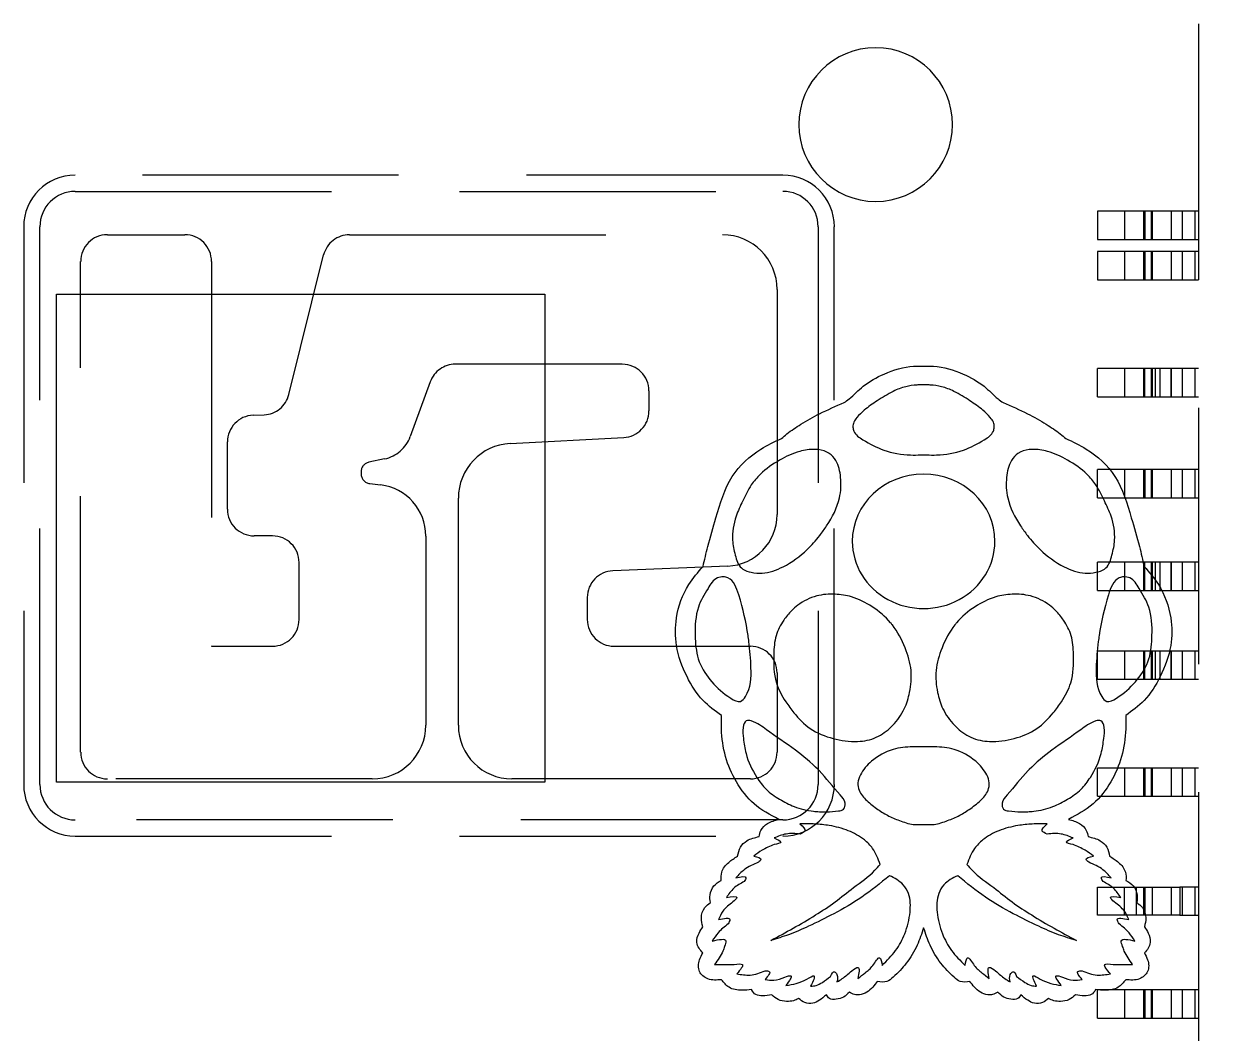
# Model space of a CAD drawing. Header units: millimetres. Extents: x -20.6 to 71.9, y -55 to 9.
# Drawn here: x 24.88 to 54.27, y -32.52 to -7.5 of the extents above; entities that cross this region are included whole.
import ezdxf

# ---------------------------------------------------------------- set-up
doc = ezdxf.new("R2010")
doc.units = ezdxf.units.MM
doc.linetypes.add('HIDDEN', pattern=[9.525, 6.35, -3.175])
doc.layers.get('0').update_dxf_attribs({"color": 253, "lineweight": 70, "true_color": 0x8faf8f})
doc.layers.add('Hidden', color=218, linetype='Continuous', lineweight=70, true_color=0x480548)

msp = doc.modelspace()

# ---------------------------------------------------------------- linework, layer by layer
at = {"color": 218, "lineweight": -3, "true_color": 0x480548}
for p, q in [((25.7, -26.3), (25.7, -14.2)), ((25.7, -14.2), (37.8, -14.2)), ((37.8, -14.2), (37.8, -26.3)), ((47.26, -16.448), (47.115, -16.448)), ((47.115, -18.189), (47.26, -18.189)), ((47.306, -25.424), (47.069, -25.424)), ((37.8, -26.3), (25.7, -26.3)), ((43.566, -27.235), (43.556, -27.235)), ((47.067, -27.351), (47.308, -27.351)), ((52.405, -28.9), (52.406, -28.9)), ((52.668, -29.515), (52.668, -29.517)), ((42.008, -30.819), (42.492, -30.819)), ((51.883, -30.819), (52.367, -30.819))]:
    msp.add_line(p, q, dxfattribs=at)
for start, end in [(0, 180), (180, 0)]:
    msp.add_arc((46, -10), 1.905, start, end, dxfattribs=at)
for start_param, end_param in [(3.141593, 6.283185), (0, 3.141593)]:
    msp.add_ellipse((47.188, -20.331), major_axis=(-1.768, 0), ratio=0.942215, start_param=start_param, end_param=end_param, dxfattribs=at)
for points, knots in [([(45.218, -16.893), (45.26, -16.862), (45.427, -16.739), (45.706, -16.436), (46.248, -16.144), (46.77, -15.976), (47.105, -15.986), (47.188, -15.988)], [-1, -1, -1, -1, -0.930459, -0.721053, -0.450198, -0.110481, 0, 0, 0, 0]), ([(47.188, -15.988), (47.27, -15.986), (47.605, -15.976), (48.127, -16.144), (48.669, -16.436), (48.948, -16.739), (49.115, -16.862), (49.157, -16.893)], [0, 0, 0, 0, 0.110481, 0.450198, 0.721053, 0.930459, 1, 1, 1, 1]), ([(47.115, -16.448), (47.085, -16.451), (46.96, -16.461), (46.725, -16.488), (46.389, -16.622), (46.056, -16.835), (45.745, -17.043), (45.559, -17.23), (45.447, -17.368), (45.43, -17.493), (45.466, -17.673), (45.768, -17.87), (46.215, -18.107), (46.724, -18.196), (47.032, -18.191), (47.115, -18.189)], [-1, -1, -1, -1, -0.977104, -0.906315, -0.823546, -0.708338, -0.609284, -0.544546, -0.509575, -0.479357, -0.452663, -0.37617, -0.231463, -0.062544, 0, 0, 0, 0]), ([(47.26, -18.189), (47.343, -18.191), (47.651, -18.196), (48.16, -18.107), (48.607, -17.87), (48.909, -17.673), (48.945, -17.493), (48.928, -17.368), (48.816, -17.23), (48.631, -17.043), (48.319, -16.835), (47.986, -16.622), (47.65, -16.488), (47.415, -16.461), (47.29, -16.451), (47.26, -16.448)], [0, 0, 0, 0, 0.062544, 0.231463, 0.37617, 0.452663, 0.479357, 0.509575, 0.544546, 0.609284, 0.708338, 0.823546, 0.906315, 0.977104, 1, 1, 1, 1]), ([(43.662, -17.783), (43.707, -17.744), (43.859, -17.613), (44.176, -17.405), (44.646, -17.137), (45.014, -16.98), (45.218, -16.893)], [-1, -1, -1, -1, -0.900129, -0.665927, -0.370688, 0, 0, 0, 0]), ([(49.157, -16.893), (49.361, -16.98), (49.729, -17.137), (50.199, -17.405), (50.516, -17.613), (50.668, -17.744), (50.713, -17.783)], [0, 0, 0, 0, 0.370688, 0.665927, 0.900129, 1, 1, 1, 1]), ([(41.722, -20.954), (41.759, -20.789), (41.851, -20.382), (42.074, -19.636), (42.341, -18.709), (43.021, -18.082), (43.49, -17.863), (43.662, -17.783)], [-1, -1, -1, -1, -0.870386, -0.679495, -0.398003, -0.146048, 0, 0, 0, 0]), ([(50.713, -17.783), (50.885, -17.863), (51.354, -18.082), (52.034, -18.709), (52.301, -19.636), (52.524, -20.382), (52.616, -20.789), (52.653, -20.954)], [0, 0, 0, 0, 0.146048, 0.398003, 0.679495, 0.870386, 1, 1, 1, 1]), ([(44.849, -18.152), (44.831, -18.139), (44.725, -18.073), (44.467, -18.033), (44.059, -18.096), (43.597, -18.313), (43.186, -18.596), (42.981, -18.837), (42.916, -18.934)], [-0.25, -0.25, -0.25, -0.25, -0.2424361, -0.2084649, -0.1660018, -0.1051106, -0.0390648, 0, 0, 0, 0]), ([(44.613, -20.187), (44.673, -20.11), (44.879, -19.821), (45.127, -19.346), (45.155, -18.769), (45.069, -18.373), (44.913, -18.198), (44.849, -18.152)], [-0.5, -0.5, -0.5, -0.5, -0.4673256, -0.3818614, -0.3251182, -0.2762042, -0.25, -0.25, -0.25, -0.25]), ([(49.526, -18.152), (49.462, -18.198), (49.306, -18.373), (49.22, -18.769), (49.248, -19.346), (49.496, -19.821), (49.702, -20.11), (49.762, -20.187)], [0.25, 0.25, 0.25, 0.25, 0.2762042, 0.3251182, 0.3818614, 0.4673256, 0.5, 0.5, 0.5, 0.5]), ([(51.459, -18.934), (51.394, -18.837), (51.189, -18.596), (50.778, -18.313), (50.316, -18.096), (49.908, -18.033), (49.65, -18.073), (49.544, -18.139), (49.526, -18.152)], [0, 0, 0, 0, 0.0390648, 0.1051106, 0.1660018, 0.2084649, 0.2424361, 0.25, 0.25, 0.25, 0.25]), ([(42.916, -18.934), (42.834, -19.057), (42.71, -19.318), (42.498, -19.756), (42.42, -20.234), (42.509, -20.659), (42.591, -20.93), (42.693, -21.009), (42.706, -21.018)], [-1, -1, -1, -1, -0.9503946, -0.9036372, -0.836568, -0.7946561, -0.7551992, -0.75, -0.75, -0.75, -0.75]), ([(51.669, -21.018), (51.682, -21.009), (51.784, -20.93), (51.866, -20.659), (51.955, -20.234), (51.877, -19.756), (51.665, -19.318), (51.541, -19.057), (51.459, -18.934)], [0.75, 0.75, 0.75, 0.75, 0.7551992, 0.7946561, 0.836568, 0.9036372, 0.9503946, 1, 1, 1, 1]), ([(42.706, -21.018), (42.766, -21.059), (42.933, -21.112), (43.276, -21.141), (43.779, -20.958), (44.249, -20.608), (44.516, -20.31), (44.613, -20.187)], [-0.75, -0.75, -0.75, -0.75, -0.7251242, -0.695082, -0.6341531, -0.5523981, -0.5, -0.5, -0.5, -0.5]), ([(49.762, -20.187), (49.859, -20.31), (50.126, -20.608), (50.596, -20.958), (51.099, -21.141), (51.442, -21.112), (51.609, -21.059), (51.669, -21.018)], [0.5, 0.5, 0.5, 0.5, 0.5523981, 0.6341531, 0.695082, 0.7251242, 0.75, 0.75, 0.75, 0.75]), ([(42.178, -24.646), (42.018, -24.531), (41.661, -24.277), (41.287, -23.664), (41.025, -22.964), (41.029, -22.159), (41.276, -21.464), (41.596, -21.098), (41.722, -20.954)], [-1, -1, -1, -1, -0.861976, -0.693842, -0.503216, -0.341446, -0.134567, 0, 0, 0, 0]), ([(52.653, -20.954), (52.779, -21.098), (53.099, -21.464), (53.346, -22.159), (53.35, -22.964), (53.088, -23.664), (52.714, -24.277), (52.357, -24.531), (52.197, -24.646)], [0, 0, 0, 0, 0.134567, 0.341446, 0.503216, 0.693842, 0.861976, 1, 1, 1, 1]), ([(42.228, -21.211), (42.176, -21.208), (41.998, -21.235), (41.812, -21.556), (41.539, -21.998), (41.52, -22.446), (41.528, -22.711), (41.529, -22.735)], [-0.5, -0.5, -0.5, -0.5, -0.4790852, -0.4306041, -0.3581267, -0.2598673, -0.25, -0.25, -0.25, -0.25]), ([(42.858, -22.816), (42.851, -22.764), (42.798, -22.377), (42.683, -21.863), (42.474, -21.26), (42.266, -21.214), (42.228, -21.211)], [-0.75, -0.75, -0.75, -0.75, -0.7281343, -0.5845666, -0.5153204, -0.5, -0.5, -0.5, -0.5]), ([(52.147, -21.211), (52.109, -21.214), (51.901, -21.26), (51.692, -21.863), (51.577, -22.377), (51.524, -22.764), (51.517, -22.816)], [0.5, 0.5, 0.5, 0.5, 0.5153204, 0.5845666, 0.7281343, 0.75, 0.75, 0.75, 0.75]), ([(52.846, -22.735), (52.847, -22.711), (52.855, -22.446), (52.836, -21.998), (52.563, -21.556), (52.377, -21.235), (52.199, -21.208), (52.147, -21.211)], [0.25, 0.25, 0.25, 0.25, 0.2598673, 0.3581267, 0.4306041, 0.4790852, 0.5, 0.5, 0.5, 0.5]), ([(46.37, -22.35), (46.24, -22.197), (45.935, -21.94), (45.458, -21.697), (44.979, -21.625), (44.509, -21.659), (44.145, -21.842), (43.962, -22.002), (43.915, -22.05)], [0.5, 0.5, 0.5, 0.5, 0.554537, 0.6059696, 0.6430269, 0.6843744, 0.7317098, 0.75, 0.75, 0.75, 0.75]), ([(50.461, -22.05), (50.413, -22.002), (50.23, -21.842), (49.866, -21.659), (49.396, -21.625), (48.917, -21.697), (48.44, -21.94), (48.135, -22.197), (48.005, -22.35)], [-0.75, -0.75, -0.75, -0.75, -0.7317098, -0.6843744, -0.6430269, -0.6059696, -0.554537, -0.5, -0.5, -0.5, -0.5]), ([(43.915, -22.05), (43.843, -22.122), (43.687, -22.313), (43.498, -22.675), (43.464, -23.212), (43.475, -23.79), (43.73, -24.262), (43.901, -24.492), (43.973, -24.581)], [0.75, 0.75, 0.75, 0.75, 0.7774678, 0.8160378, 0.8581778, 0.9218252, 0.9691606, 1, 1, 1, 1]), ([(50.402, -24.581), (50.474, -24.492), (50.645, -24.262), (50.9, -23.79), (50.911, -23.212), (50.877, -22.675), (50.688, -22.313), (50.532, -22.122), (50.461, -22.05)], [-1, -1, -1, -1, -0.9691606, -0.9218252, -0.8581778, -0.8160378, -0.7774678, -0.75, -0.75, -0.75, -0.75]), ([(46.421, -24.891), (46.539, -24.769), (46.722, -24.513), (46.864, -24.039), (46.911, -23.517), (46.74, -22.942), (46.537, -22.553), (46.385, -22.367), (46.37, -22.35)], [0.25, 0.25, 0.25, 0.25, 0.2953302, 0.3337616, 0.3828718, 0.4348493, 0.4939299, 0.5, 0.5, 0.5, 0.5]), ([(48.005, -22.35), (47.99, -22.367), (47.838, -22.553), (47.635, -22.942), (47.464, -23.517), (47.511, -24.039), (47.653, -24.513), (47.836, -24.769), (47.954, -24.891)], [-0.5, -0.5, -0.5, -0.5, -0.4939299, -0.4348493, -0.3828718, -0.3337616, -0.2953302, -0.25, -0.25, -0.25, -0.25]), ([(41.529, -22.735), (41.536, -22.934), (41.581, -23.327), (41.937, -23.848), (42.214, -24.092), (42.41, -24.219)], [-0.25, -0.25, -0.25, -0.25, -0.1681898, -0.0863568, 0, 0, 0, 0]), ([(42.41, -24.219), (42.489, -24.27), (42.639, -24.358), (42.908, -24.01), (42.923, -23.491), (42.885, -23.029), (42.858, -22.816)], [-1, -1, -1, -1, -0.9649877, -0.940789, -0.840312, -0.75, -0.75, -0.75, -0.75]), ([(51.517, -22.816), (51.49, -23.029), (51.452, -23.491), (51.467, -24.01), (51.736, -24.358), (51.886, -24.27), (51.965, -24.219)], [0.75, 0.75, 0.75, 0.75, 0.840312, 0.940789, 0.9649877, 1, 1, 1, 1]), ([(51.965, -24.219), (52.161, -24.092), (52.438, -23.848), (52.794, -23.327), (52.839, -22.934), (52.846, -22.735)], [0, 0, 0, 0, 0.0863568, 0.1681898, 0.25, 0.25, 0.25, 0.25]), ([(43.597, -27.223), (43.383, -27.109), (42.959, -26.883), (42.528, -26.309), (42.247, -25.67), (42.171, -25.099), (42.176, -24.757), (42.178, -24.646)], [-1, -1, -1, -1, -0.770311, -0.544947, -0.328442, -0.106377, 0, 0, 0, 0]), ([(43.973, -24.581), (44.092, -24.727), (44.369, -25.017), (44.938, -25.241), (45.504, -25.322), (46.027, -25.224), (46.292, -25.022), (46.411, -24.901), (46.421, -24.891)], [0, 0, 0, 0, 0.0508273, 0.10642, 0.1616891, 0.2044925, 0.2461895, 0.25, 0.25, 0.25, 0.25]), ([(47.954, -24.891), (47.964, -24.901), (48.083, -25.022), (48.348, -25.224), (48.871, -25.322), (49.437, -25.241), (50.006, -25.017), (50.283, -24.727), (50.402, -24.581)], [-0.25, -0.25, -0.25, -0.25, -0.2461895, -0.2044925, -0.1616891, -0.10642, -0.0508273, 0, 0, 0, 0]), ([(52.197, -24.646), (52.199, -24.757), (52.204, -25.099), (52.128, -25.67), (51.847, -26.309), (51.416, -26.883), (50.992, -27.109), (50.778, -27.223)], [0, 0, 0, 0, 0.106377, 0.328442, 0.544947, 0.770311, 1, 1, 1, 1]), ([(43.123, -24.88), (43.061, -24.841), (42.957, -24.787), (42.757, -24.748), (42.693, -24.988), (42.723, -25.245), (42.786, -25.685), (42.937, -25.996), (43.054, -26.181)], [0.75, 0.75, 0.75, 0.75, 0.7803598, 0.7971864, 0.8223779, 0.8599385, 0.91111, 1, 1, 1, 1]), ([(44.573, -25.99), (44.401, -25.815), (43.983, -25.467), (43.464, -25.133), (43.182, -24.917), (43.123, -24.88)], [0.5, 0.5, 0.5, 0.5, 0.6012371, 0.7210412, 0.75, 0.75, 0.75, 0.75]), ([(51.252, -24.88), (51.193, -24.917), (50.911, -25.133), (50.392, -25.467), (49.974, -25.815), (49.802, -25.99)], [-0.75, -0.75, -0.75, -0.75, -0.7210412, -0.6012371, -0.5, -0.5, -0.5, -0.5]), ([(51.321, -26.181), (51.438, -25.996), (51.589, -25.685), (51.652, -25.245), (51.682, -24.988), (51.618, -24.748), (51.418, -24.787), (51.314, -24.841), (51.252, -24.88)], [-1, -1, -1, -1, -0.91111, -0.8599385, -0.8223779, -0.7971864, -0.7803598, -0.75, -0.75, -0.75, -0.75]), ([(47.069, -25.424), (47.019, -25.424), (46.805, -25.422), (46.383, -25.461), (45.922, -25.724), (45.64, -26.043), (45.544, -26.31), (45.588, -26.552), (45.782, -26.774), (46.043, -26.973), (46.327, -27.15), (46.636, -27.271), (46.886, -27.355), (47.035, -27.352), (47.067, -27.351)], [0, 0, 0, 0, 0.03885, 0.167173, 0.325951, 0.43992, 0.493671, 0.540863, 0.624039, 0.715804, 0.798468, 0.883693, 0.975718, 1, 1, 1, 1]), ([(47.308, -27.351), (47.34, -27.352), (47.489, -27.355), (47.739, -27.271), (48.048, -27.15), (48.332, -26.973), (48.593, -26.774), (48.787, -26.552), (48.831, -26.31), (48.735, -26.043), (48.453, -25.724), (47.992, -25.461), (47.57, -25.422), (47.356, -25.424), (47.306, -25.424)], [-1, -1, -1, -1, -0.975718, -0.883693, -0.798468, -0.715804, -0.624039, -0.540863, -0.493671, -0.43992, -0.325951, -0.167173, -0.03885, 0, 0, 0, 0]), ([(44.604, -27.032), (44.662, -27.035), (44.821, -27.037), (45.015, -27.026), (45.231, -26.988), (45.264, -26.775), (44.984, -26.474), (44.771, -26.195), (44.581, -25.998), (44.573, -25.99)], [0.25, 0.25, 0.25, 0.25, 0.2737711, 0.3153768, 0.3331899, 0.3545199, 0.3868866, 0.4954556, 0.5, 0.5, 0.5, 0.5]), ([(49.802, -25.99), (49.794, -25.998), (49.604, -26.195), (49.391, -26.474), (49.111, -26.775), (49.144, -26.988), (49.36, -27.026), (49.554, -27.037), (49.713, -27.035), (49.771, -27.032)], [-0.5, -0.5, -0.5, -0.5, -0.4954556, -0.3868866, -0.3545199, -0.3331899, -0.3153768, -0.2737711, -0.25, -0.25, -0.25, -0.25]), ([(43.054, -26.181), (43.122, -26.287), (43.279, -26.502), (43.612, -26.729), (44.001, -26.932), (44.342, -27.013), (44.555, -27.029), (44.604, -27.032)], [0, 0, 0, 0, 0.0513904, 0.1079108, 0.1631469, 0.2302501, 0.25, 0.25, 0.25, 0.25]), ([(49.771, -27.032), (49.82, -27.029), (50.033, -27.013), (50.374, -26.932), (50.763, -26.729), (51.096, -26.502), (51.253, -26.287), (51.321, -26.181)], [-0.25, -0.25, -0.25, -0.25, -0.2302501, -0.1631469, -0.1079108, -0.0513904, 0, 0, 0, 0]), ([(43.112, -27.65), (43.122, -27.598), (43.149, -27.466), (43.328, -27.294), (43.502, -27.248), (43.597, -27.223)], [-1, -1, -1, -1, -0.771494, -0.423702, 0, 0, 0, 0]), ([(50.778, -27.223), (50.873, -27.248), (51.047, -27.294), (51.226, -27.466), (51.253, -27.598), (51.263, -27.65)], [0, 0, 0, 0, 0.423702, 0.771494, 1, 1, 1, 1]), ([(44.125, -27.586), (44.008, -27.576), (43.787, -27.558), (43.581, -27.643), (43.484, -27.683)], [0, 0, 0, 0, 0.526007, 1, 1, 1, 1]), ([(46.113, -28.341), (46.061, -28.201), (45.973, -27.969), (45.684, -27.686), (45.32, -27.48), (44.894, -27.373), (44.49, -27.332), (44.247, -27.333), (44.124, -27.334)], [0, 0, 0, 0, 0.182989, 0.304218, 0.494843, 0.698129, 0.846107, 1, 1, 1, 1]), ([(44.124, -27.334), (44.196, -27.399), (44.315, -27.508), (44.179, -27.564), (44.125, -27.586)], [0, 0, 0, 0, 0.600432, 1, 1, 1, 1]), ([(50.251, -27.334), (50.128, -27.333), (49.885, -27.332), (49.481, -27.373), (49.055, -27.48), (48.691, -27.686), (48.402, -27.969), (48.314, -28.201), (48.262, -28.341)], [-1, -1, -1, -1, -0.846107, -0.698129, -0.494843, -0.304218, -0.182989, 0, 0, 0, 0]), ([(50.25, -27.586), (50.196, -27.564), (50.06, -27.508), (50.179, -27.399), (50.251, -27.334)], [-1, -1, -1, -1, -0.600432, 0, 0, 0, 0]), ([(50.891, -27.683), (50.794, -27.643), (50.588, -27.558), (50.367, -27.576), (50.25, -27.586)], [-1, -1, -1, -1, -0.526007, 0, 0, 0, 0]), ([(42.576, -28.135), (42.593, -28.057), (42.626, -27.904), (42.825, -27.712), (43.006, -27.673), (43.112, -27.65)], [-1, -1, -1, -1, -0.69828, -0.410086, 0, 0, 0, 0]), ([(43.484, -27.849), (43.381, -27.891), (43.2, -27.964), (43.045, -28.083), (42.978, -28.135)], [0, 0, 0, 0, 0.57009, 1, 1, 1, 1]), ([(43.484, -27.683), (43.567, -27.719), (43.727, -27.787), (43.563, -27.829), (43.484, -27.849)], [0, 0, 0, 0, 0.520435, 1, 1, 1, 1]), ([(50.891, -27.849), (50.812, -27.829), (50.648, -27.787), (50.808, -27.719), (50.891, -27.683)], [-1, -1, -1, -1, -0.520435, 0, 0, 0, 0]), ([(51.397, -28.135), (51.33, -28.083), (51.175, -27.964), (50.994, -27.891), (50.891, -27.849)], [-1, -1, -1, -1, -0.57009, 0, 0, 0, 0]), ([(51.263, -27.65), (51.369, -27.673), (51.55, -27.712), (51.749, -27.904), (51.782, -28.057), (51.799, -28.135)], [0, 0, 0, 0, 0.410086, 0.69828, 1, 1, 1, 1]), ([(42.171, -28.736), (42.169, -28.667), (42.165, -28.495), (42.343, -28.281), (42.502, -28.182), (42.576, -28.135)], [-1, -1, -1, -1, -0.735944, -0.344467, 0, 0, 0, 0]), ([(42.978, -28.135), (43.073, -28.157), (43.211, -28.189), (43.122, -28.262), (43.094, -28.285)], [0, 0, 0, 0, 0.688212, 1, 1, 1, 1]), ([(51.281, -28.285), (51.253, -28.262), (51.164, -28.189), (51.302, -28.157), (51.397, -28.135)], [-1, -1, -1, -1, -0.688212, 0, 0, 0, 0]), ([(51.799, -28.135), (51.873, -28.182), (52.032, -28.281), (52.21, -28.495), (52.206, -28.667), (52.204, -28.736)], [0, 0, 0, 0, 0.344467, 0.735944, 1, 1, 1, 1]), ([(43.094, -28.285), (42.97, -28.339), (42.758, -28.431), (42.602, -28.601), (42.537, -28.672)], [0, 0, 0, 0, 0.583565, 1, 1, 1, 1]), ([(43.4, -30.222), (43.586, -30.123), (43.96, -29.923), (44.492, -29.607), (44.998, -29.28), (45.47, -28.886), (45.876, -28.611), (46.07, -28.39), (46.113, -28.341)], [0, 0, 0, 0, 0.190215, 0.384438, 0.559936, 0.734538, 0.941048, 1, 1, 1, 1]), ([(48.262, -28.341), (48.305, -28.39), (48.499, -28.611), (48.905, -28.886), (49.377, -29.28), (49.883, -29.607), (50.415, -29.923), (50.789, -30.123), (50.975, -30.222)], [-1, -1, -1, -1, -0.941048, -0.734538, -0.559936, -0.384438, -0.190215, 0, 0, 0, 0]), ([(51.838, -28.672), (51.773, -28.601), (51.617, -28.431), (51.405, -28.339), (51.281, -28.285)], [-1, -1, -1, -1, -0.583565, 0, 0, 0, 0]), ([(41.903, -29.286), (41.895, -29.221), (41.878, -29.077), (41.97, -28.858), (42.105, -28.776), (42.171, -28.736)], [-1, -1, -1, -1, -0.703467, -0.344628, 0, 0, 0, 0]), ([(42.741, -28.763), (42.65, -28.812), (42.47, -28.909), (42.356, -29.078), (42.3, -29.161)], [0, 0, 0, 0, 0.510433, 1, 1, 1, 1]), ([(42.537, -28.672), (42.661, -28.646), (42.836, -28.608), (42.763, -28.728), (42.741, -28.763)], [0, 0, 0, 0, 0.710533, 1, 1, 1, 1]), ([(46.341, -28.619), (46.117, -28.803), (45.685, -29.157), (44.997, -29.552), (44.387, -29.852), (43.868, -30.084), (43.548, -30.178), (43.4, -30.222)], [-1, -1, -1, -1, -0.741995, -0.504645, -0.296441, -0.137131, 0, 0, 0, 0]), ([(46.161, -30.841), (46.279, -30.723), (46.508, -30.493), (46.752, -30.039), (46.868, -29.557), (46.863, -29.121), (46.671, -28.782), (46.467, -28.681), (46.341, -28.619)], [-1, -1, -1, -1, -0.811491, -0.633323, -0.424554, -0.251554, -0.155245, 0, 0, 0, 0]), ([(48.034, -28.619), (47.908, -28.681), (47.704, -28.782), (47.512, -29.121), (47.507, -29.557), (47.623, -30.039), (47.867, -30.493), (48.096, -30.723), (48.214, -30.841)], [0, 0, 0, 0, 0.155245, 0.251554, 0.424554, 0.633323, 0.811491, 1, 1, 1, 1]), ([(50.975, -30.222), (50.827, -30.178), (50.507, -30.084), (49.988, -29.852), (49.378, -29.552), (48.69, -29.157), (48.258, -28.803), (48.034, -28.619)], [0, 0, 0, 0, 0.137131, 0.296441, 0.504645, 0.741995, 1, 1, 1, 1]), ([(51.634, -28.763), (51.612, -28.728), (51.539, -28.608), (51.714, -28.646), (51.838, -28.672)], [-1, -1, -1, -1, -0.710533, 0, 0, 0, 0]), ([(52.075, -29.161), (52.019, -29.078), (51.905, -28.909), (51.726, -28.812), (51.634, -28.763)], [-1, -1, -1, -1, -0.510433, 0, 0, 0, 0]), ([(52.204, -28.736), (52.27, -28.776), (52.405, -28.858), (52.497, -29.077), (52.48, -29.221), (52.472, -29.286)], [0, 0, 0, 0, 0.344628, 0.703467, 1, 1, 1, 1]), ([(41.715, -29.887), (41.696, -29.813), (41.655, -29.652), (41.731, -29.415), (41.853, -29.324), (41.903, -29.286)], [-1, -1, -1, -1, -0.66558, -0.271526, 0, 0, 0, 0]), ([(42.462, -29.269), (42.368, -29.34), (42.211, -29.458), (42.133, -29.636), (42.101, -29.708)], [0, 0, 0, 0, 0.595781, 1, 1, 1, 1]), ([(42.3, -29.161), (42.432, -29.14), (42.638, -29.108), (42.508, -29.227), (42.462, -29.269)], [0, 0, 0, 0, 0.639751, 1, 1, 1, 1]), ([(51.913, -29.269), (51.867, -29.227), (51.737, -29.108), (51.943, -29.14), (52.075, -29.161)], [-1, -1, -1, -1, -0.639751, 0, 0, 0, 0]), ([(52.274, -29.708), (52.242, -29.636), (52.164, -29.458), (52.007, -29.34), (51.913, -29.269)], [-1, -1, -1, -1, -0.595781, 0, 0, 0, 0]), ([(52.472, -29.286), (52.522, -29.324), (52.644, -29.415), (52.72, -29.652), (52.679, -29.813), (52.66, -29.887)], [0, 0, 0, 0, 0.271526, 0.66558, 1, 1, 1, 1]), ([(42.101, -29.708), (42.243, -29.677), (42.443, -29.634), (42.363, -29.773), (42.34, -29.814)], [0, 0, 0, 0, 0.71271, 1, 1, 1, 1]), ([(52.035, -29.814), (52.012, -29.773), (51.932, -29.634), (52.132, -29.677), (52.274, -29.708)], [-1, -1, -1, -1, -0.71271, 0, 0, 0, 0]), ([(41.715, -30.531), (41.681, -30.495), (41.612, -30.42), (41.547, -30.244), (41.603, -30.05), (41.681, -29.936), (41.715, -29.887)], [-1, -1, -1, -1, -0.792308, -0.578832, -0.248823, 0, 0, 0, 0]), ([(42.34, -29.814), (42.253, -29.883), (42.101, -30.006), (41.995, -30.169), (41.95, -30.24)], [0, 0, 0, 0, 0.568745, 1, 1, 1, 1]), ([(47.188, -29.909), (47.139, -30.055), (47.037, -30.366), (46.78, -30.789), (46.511, -31.067), (46.272, -31.276), (46.124, -31.253), (46.04, -31.24)], [-1, -1, -1, -1, -0.755, -0.478929, -0.224897, -0.127046, 0, 0, 0, 0]), ([(48.335, -31.24), (48.251, -31.253), (48.103, -31.276), (47.864, -31.067), (47.595, -30.789), (47.338, -30.366), (47.236, -30.055), (47.188, -29.909)], [0, 0, 0, 0, 0.127046, 0.224897, 0.478929, 0.755, 1, 1, 1, 1]), ([(52.425, -30.24), (52.38, -30.169), (52.274, -30.006), (52.122, -29.883), (52.035, -29.814)], [-1, -1, -1, -1, -0.568745, 0, 0, 0, 0]), ([(52.66, -29.887), (52.694, -29.936), (52.772, -30.05), (52.828, -30.244), (52.763, -30.42), (52.694, -30.495), (52.66, -30.531)], [0, 0, 0, 0, 0.248823, 0.578832, 0.792308, 1, 1, 1, 1]), ([(41.95, -30.24), (42.113, -30.201), (42.342, -30.146), (42.274, -30.322), (42.254, -30.373)], [0, 0, 0, 0, 0.711423, 1, 1, 1, 1]), ([(52.121, -30.373), (52.101, -30.322), (52.033, -30.146), (52.262, -30.201), (52.425, -30.24)], [-1, -1, -1, -1, -0.711423, 0, 0, 0, 0]), ([(42.178, -31.197), (42.062, -31.207), (41.852, -31.225), (41.587, -31.008), (41.61, -30.728), (41.685, -30.587), (41.715, -30.531)], [-1, -1, -1, -1, -0.688177, -0.439644, -0.174801, 0, 0, 0, 0]), ([(42.254, -30.373), (42.242, -30.412), (42.185, -30.572), (42.085, -30.712), (42.008, -30.819)], [-0.8079639, -0.8079639, -0.8079639, -0.8079639, -0.6163997, 0, 0, 0, 0]), ([(52.367, -30.819), (52.29, -30.712), (52.19, -30.572), (52.133, -30.412), (52.121, -30.373)], [0, 0, 0, 0, 0.6163997, 0.8079639, 0.8079639, 0.8079639, 0.8079639]), ([(52.66, -30.531), (52.69, -30.587), (52.765, -30.728), (52.788, -31.008), (52.523, -31.225), (52.313, -31.207), (52.197, -31.197)], [0, 0, 0, 0, 0.174801, 0.439644, 0.688177, 1, 1, 1, 1]), ([(42.492, -30.819), (42.582, -30.808), (42.791, -30.784), (42.641, -30.954), (42.556, -31.05)], [-1, -1, -1, -1, -0.565216, 0, 0, 0, 0]), ([(45.559, -31.17), (45.622, -31.12), (45.754, -31.014), (45.923, -30.883), (46.108, -30.549), (46.145, -30.752), (46.161, -30.841)], [-1, -1, -1, -1, -0.753125, -0.475478, -0.209882, 0, 0, 0, 0]), ([(48.214, -30.841), (48.23, -30.752), (48.267, -30.549), (48.452, -30.883), (48.621, -31.014), (48.753, -31.12), (48.816, -31.17)], [0, 0, 0, 0, 0.209882, 0.475478, 0.753125, 1, 1, 1, 1]), ([(51.819, -31.05), (51.734, -30.954), (51.584, -30.784), (51.793, -30.808), (51.883, -30.819)], [0, 0, 0, 0, 0.565216, 1, 1, 1, 1]), ([(42.556, -31.05), (42.668, -31.069), (42.908, -31.111), (43.137, -31.025), (43.26, -30.979)], [-1, -1, -1, -1, -0.534645, 0, 0, 0, 0]), ([(43.26, -30.979), (43.301, -30.978), (43.436, -30.976), (43.331, -31.105), (43.26, -31.194)], [-1, -1, -1, -1, -0.689359, 0, 0, 0, 0]), ([(43.26, -31.194), (43.333, -31.205), (43.5, -31.232), (43.657, -31.166), (43.745, -31.13)], [-1, -1, -1, -1, -0.560265, 0, 0, 0, 0]), ([(43.745, -31.13), (43.81, -31.11), (43.987, -31.057), (43.857, -31.229), (43.775, -31.338)], [-1, -1, -1, -1, -0.630645, 0, 0, 0, 0]), ([(44.296, -31.187), (44.37, -31.14), (44.546, -31.026), (44.446, -31.236), (44.388, -31.359)], [-1, -1, -1, -1, -0.584068, 0, 0, 0, 0]), ([(44.388, -31.359), (44.433, -31.354), (44.537, -31.344), (44.703, -31.252), (44.816, -31.167), (44.882, -31.117)], [-1, -1, -1, -1, -0.756954, -0.447696, 0, 0, 0, 0]), ([(44.882, -31.117), (44.912, -31.053), (44.961, -30.95), (45.074, -31.1), (45.054, -31.19), (45.04, -31.249)], [-1, -1, -1, -1, -0.641639, -0.422939, 0, 0, 0, 0]), ([(45.04, -31.249), (45.086, -31.223), (45.221, -31.146), (45.349, -31.017), (45.629, -30.811), (45.586, -31.033), (45.559, -31.17)], [-1, -1, -1, -1, -0.830871, -0.498858, -0.306083, 0, 0, 0, 0]), ([(48.816, -31.17), (48.789, -31.033), (48.746, -30.811), (49.026, -31.017), (49.154, -31.146), (49.289, -31.223), (49.335, -31.249)], [0, 0, 0, 0, 0.306083, 0.498858, 0.830871, 1, 1, 1, 1]), ([(49.335, -31.249), (49.321, -31.19), (49.301, -31.1), (49.414, -30.95), (49.463, -31.053), (49.493, -31.117)], [0, 0, 0, 0, 0.422939, 0.641639, 1, 1, 1, 1]), ([(49.493, -31.117), (49.559, -31.167), (49.672, -31.252), (49.838, -31.344), (49.942, -31.354), (49.987, -31.359)], [0, 0, 0, 0, 0.447696, 0.756954, 1, 1, 1, 1]), ([(49.987, -31.359), (49.929, -31.236), (49.829, -31.026), (50.005, -31.14), (50.079, -31.187)], [0, 0, 0, 0, 0.584068, 1, 1, 1, 1]), ([(50.6, -31.338), (50.518, -31.229), (50.388, -31.057), (50.565, -31.11), (50.63, -31.13)], [0, 0, 0, 0, 0.630645, 1, 1, 1, 1]), ([(50.63, -31.13), (50.718, -31.166), (50.875, -31.232), (51.042, -31.205), (51.116, -31.194)], [0, 0, 0, 0, 0.560265, 1, 1, 1, 1]), ([(51.116, -31.194), (51.044, -31.105), (50.939, -30.976), (51.074, -30.978), (51.116, -30.979)], [0, 0, 0, 0, 0.689359, 1, 1, 1, 1]), ([(51.116, -30.979), (51.238, -31.025), (51.467, -31.111), (51.707, -31.069), (51.819, -31.05)], [0, 0, 0, 0, 0.534645, 1, 1, 1, 1]), ([(42.924, -31.443), (42.845, -31.451), (42.659, -31.469), (42.362, -31.428), (42.235, -31.269), (42.178, -31.197)], [-1, -1, -1, -1, -0.712397, -0.319868, 0, 0, 0, 0]), ([(43.775, -31.338), (43.862, -31.326), (44.043, -31.3), (44.21, -31.226), (44.296, -31.187)], [-1, -1, -1, -1, -0.518405, 0, 0, 0, 0]), ([(46.04, -31.24), (46.004, -31.287), (45.926, -31.385), (45.79, -31.523), (45.621, -31.572), (45.468, -31.572), (45.39, -31.531), (45.348, -31.509)], [-1, -1, -1, -1, -0.783761, -0.546165, -0.312209, -0.170211, 0, 0, 0, 0]), ([(49.027, -31.509), (48.985, -31.531), (48.907, -31.572), (48.754, -31.572), (48.585, -31.523), (48.449, -31.385), (48.371, -31.287), (48.335, -31.24)], [0, 0, 0, 0, 0.170211, 0.312209, 0.546165, 0.783761, 1, 1, 1, 1]), ([(50.079, -31.187), (50.165, -31.226), (50.332, -31.3), (50.513, -31.326), (50.6, -31.338)], [0, 0, 0, 0, 0.518405, 1, 1, 1, 1]), ([(52.197, -31.197), (52.14, -31.269), (52.013, -31.428), (51.716, -31.469), (51.53, -31.451), (51.451, -31.443)], [0, 0, 0, 0, 0.319868, 0.712397, 1, 1, 1, 1]), ([(43.423, -31.574), (43.35, -31.584), (43.222, -31.601), (43.019, -31.59), (42.955, -31.492), (42.924, -31.443)], [-1, -1, -1, -1, -0.596369, -0.293819, 0, 0, 0, 0]), ([(44.089, -31.661), (44.047, -31.683), (43.954, -31.732), (43.777, -31.738), (43.579, -31.71), (43.474, -31.618), (43.423, -31.574)], [-1, -1, -1, -1, -0.802235, -0.570444, -0.273117, 0, 0, 0, 0]), ([(44.777, -31.573), (44.721, -31.62), (44.621, -31.707), (44.44, -31.795), (44.237, -31.787), (44.138, -31.702), (44.089, -31.661)], [-1, -1, -1, -1, -0.720561, -0.491993, -0.239194, 0, 0, 0, 0]), ([(45.348, -31.509), (45.301, -31.553), (45.208, -31.639), (45.034, -31.688), (44.855, -31.692), (44.799, -31.607), (44.777, -31.573)], [-1, -1, -1, -1, -0.715831, -0.437142, -0.177682, 0, 0, 0, 0]), ([(49.598, -31.573), (49.576, -31.607), (49.52, -31.692), (49.341, -31.688), (49.167, -31.639), (49.074, -31.553), (49.027, -31.509)], [0, 0, 0, 0, 0.177682, 0.437142, 0.715831, 1, 1, 1, 1]), ([(50.286, -31.661), (50.237, -31.702), (50.138, -31.787), (49.935, -31.795), (49.754, -31.707), (49.654, -31.62), (49.598, -31.573)], [0, 0, 0, 0, 0.239194, 0.491993, 0.720561, 1, 1, 1, 1]), ([(50.952, -31.574), (50.901, -31.618), (50.796, -31.71), (50.598, -31.738), (50.421, -31.732), (50.328, -31.683), (50.286, -31.661)], [0, 0, 0, 0, 0.273117, 0.570444, 0.802235, 1, 1, 1, 1]), ([(51.451, -31.443), (51.42, -31.492), (51.356, -31.59), (51.153, -31.601), (51.025, -31.584), (50.952, -31.574)], [0, 0, 0, 0, 0.293819, 0.596369, 1, 1, 1, 1])]:
    msp.add_open_spline(points, degree=3, knots=knots, dxfattribs=at)
at = {"layer": 'Hidden', "linetype": 'HIDDEN', "lineweight": -3}
for p, q in [((70.5, -7.5), (54, -7.5)), ((54, -7.5), (54, -35.7)), ((43.699, -11.254), (26.16, -11.254)), ((26.16, -11.656), (43.699, -11.656)), ((52.166, -12.15), (51.5, -12.15)), ((51.5, -12.15), (51.5, -12.85)), ((52.166, -12.15), (52.166, -12.85)), ((52.824, -12.15), (52.166, -12.15)), ((52.166, -12.15), (52.166, -12.85)), ((52.636, -12.15), (52.636, -12.85)), ((52.668, -12.15), (52.668, -12.85)), ((52.856, -12.15), (52.824, -12.15)), ((52.824, -12.15), (52.824, -12.85)), ((53.326, -12.15), (52.856, -12.15)), ((52.856, -12.15), (52.856, -12.85)), ((53.593, -12.15), (53.326, -12.15)), ((53.326, -12.15), (53.326, -12.85)), ((53.326, -12.15), (53.326, -12.85)), ((53.914, -12.15), (53.593, -12.15)), ((53.593, -12.15), (53.593, -12.85)), ((53.593, -12.15), (53.593, -12.85)), ((54, -12.15), (53.914, -12.15)), ((53.914, -12.15), (53.914, -12.85)), ((24.884, -12.531), (24.884, -26.36)), ((25.285, -26.36), (25.285, -12.531)), ((44.574, -12.531), (44.574, -26.36)), ((44.975, -26.36), (44.975, -12.531)), ((26.957, -12.731), (28.878, -12.731)), ((32.959, -12.731), (42.202, -12.731)), ((51.5, -12.85), (52.166, -12.85)), ((52.166, -12.85), (52.824, -12.85)), ((52.824, -12.85), (52.856, -12.85)), ((52.856, -12.85), (53.326, -12.85)), ((53.326, -12.85), (53.593, -12.85)), ((53.593, -12.85), (53.914, -12.85)), ((53.914, -12.85), (54, -12.85)), ((52.166, -13.15), (51.5, -13.15)), ((51.5, -13.15), (51.5, -13.85)), ((52.166, -13.15), (52.166, -13.85)), ((52.824, -13.15), (52.166, -13.15)), ((52.166, -13.15), (52.166, -13.85)), ((52.636, -13.15), (52.636, -13.85)), ((52.668, -13.15), (52.668, -13.85)), ((52.856, -13.15), (52.824, -13.15)), ((52.824, -13.15), (52.824, -13.85)), ((53.326, -13.15), (52.856, -13.15)), ((52.856, -13.15), (52.856, -13.85)), ((53.593, -13.15), (53.326, -13.15)), ((53.326, -13.15), (53.326, -13.85)), ((53.326, -13.15), (53.326, -13.85)), ((53.914, -13.15), (53.593, -13.15)), ((53.593, -13.15), (53.593, -13.85)), ((53.593, -13.15), (53.593, -13.85)), ((54, -13.15), (53.914, -13.15)), ((53.914, -13.15), (53.914, -13.85)), ((26.295, -25.557), (26.295, -13.392)), ((29.54, -13.392), (29.54, -22.93)), ((31.458, -16.692), (32.317, -13.233)), ((43.557, -14.086), (43.557, -19.668)), ((51.5, -13.85), (52.166, -13.85)), ((52.166, -13.85), (52.824, -13.85)), ((52.824, -13.85), (52.856, -13.85)), ((52.856, -13.85), (53.326, -13.85)), ((53.326, -13.85), (53.593, -13.85)), ((53.593, -13.85), (53.914, -13.85)), ((53.914, -13.85), (54, -13.85)), ((39.72, -15.94), (35.581, -15.94)), ((52.166, -16.05), (51.5, -16.05)), ((51.5, -16.75), (51.5, -16.05)), ((52.166, -16.05), (52.166, -16.75)), ((52.824, -16.05), (52.166, -16.05)), ((52.166, -16.05), (52.166, -16.75)), ((52.636, -16.05), (52.636, -16.75)), ((52.668, -16.75), (52.668, -16.05)), ((52.856, -16.05), (52.824, -16.05)), ((52.824, -16.05), (52.824, -16.75)), ((53.039, -16.05), (52.856, -16.05)), ((52.856, -16.05), (52.856, -16.75)), ((52.925, -16.05), (52.925, -16.75)), ((53.039, -16.05), (53.039, -16.75)), ((53.326, -16.05), (53.039, -16.05)), ((53.326, -16.05), (53.326, -16.75)), ((53.326, -16.75), (53.326, -16.05)), ((53.593, -16.05), (53.326, -16.05)), ((53.593, -16.05), (53.593, -16.75)), ((53.593, -16.05), (53.593, -16.75)), ((53.914, -16.05), (53.593, -16.05)), ((54, -16.05), (53.914, -16.05)), ((53.914, -16.05), (53.914, -16.75)), ((34.96, -16.375), (34.465, -17.734)), ((40.382, -17.099), (40.382, -16.602)), ((51.5, -16.75), (52.166, -16.75)), ((52.166, -16.75), (52.824, -16.75)), ((52.824, -16.75), (52.856, -16.75)), ((52.856, -16.75), (53.039, -16.75)), ((53.039, -16.75), (53.326, -16.75)), ((53.326, -16.75), (53.593, -16.75)), ((53.593, -16.75), (53.914, -16.75)), ((53.914, -16.75), (54, -16.75)), ((30.567, -17.205), (30.843, -17.194)), ((29.933, -19.534), (29.933, -17.866)), ((36.941, -17.905), (39.755, -17.759)), ((33.829, -18.287), (33.438, -18.37)), ((33.244, -18.609), (33.244, -18.655)), ((52.166, -18.55), (51.5, -18.55)), ((51.5, -19.25), (51.5, -18.55)), ((52.166, -18.55), (52.166, -19.25)), ((52.824, -18.55), (52.166, -18.55)), ((52.166, -18.55), (52.166, -19.25)), ((52.636, -18.55), (52.636, -19.25)), ((52.668, -18.55), (52.668, -19.25)), ((52.856, -18.55), (52.824, -18.55)), ((52.824, -18.55), (52.824, -19.25)), ((53.326, -18.55), (52.856, -18.55)), ((52.856, -18.55), (52.856, -19.25)), ((53.593, -18.55), (53.326, -18.55)), ((53.326, -18.55), (53.326, -19.25)), ((53.326, -18.55), (53.326, -19.25)), ((53.593, -18.55), (53.593, -19.25)), ((53.593, -18.55), (53.593, -19.25)), ((53.914, -18.55), (53.593, -18.55)), ((54, -18.55), (53.914, -18.55)), ((53.914, -18.55), (53.914, -19.25)), ((33.459, -18.899), (33.729, -18.932)), ((35.656, -24.89), (35.656, -19.258)), ((51.5, -19.25), (52.166, -19.25)), ((52.166, -19.25), (52.824, -19.25)), ((52.824, -19.25), (52.856, -19.25)), ((52.856, -19.25), (53.326, -19.25)), ((53.326, -19.25), (53.593, -19.25)), ((53.593, -19.25), (53.914, -19.25)), ((53.914, -19.25), (54, -19.25)), ((31.049, -20.195), (30.594, -20.195)), ((34.85, -20.199), (34.85, -24.89)), ((31.711, -22.269), (31.711, -20.857)), ((52.166, -20.85), (51.5, -20.85)), ((51.5, -21.55), (51.5, -20.85)), ((52.166, -20.85), (52.166, -21.55)), ((52.824, -20.85), (52.166, -20.85)), ((52.166, -20.85), (52.166, -21.55)), ((52.636, -20.85), (52.636, -21.55)), ((52.668, -21.55), (52.668, -20.85)), ((52.856, -20.85), (52.824, -20.85)), ((52.824, -20.85), (52.824, -21.55)), ((53.039, -20.85), (52.856, -20.85)), ((52.856, -20.85), (52.856, -21.55)), ((52.925, -20.85), (52.925, -21.55)), ((53.039, -20.85), (53.039, -21.55)), ((53.326, -20.85), (53.039, -20.85)), ((53.326, -20.85), (53.326, -21.55)), ((53.326, -21.55), (53.326, -20.85)), ((53.593, -20.85), (53.326, -20.85)), ((53.593, -20.85), (53.593, -21.55)), ((53.593, -20.85), (53.593, -21.55)), ((53.914, -20.85), (53.593, -20.85)), ((54, -20.85), (53.914, -20.85)), ((53.914, -20.85), (53.914, -21.55)), ((42.332, -20.944), (39.487, -21.06)), ((38.853, -21.721), (38.853, -22.269)), ((51.5, -21.55), (52.166, -21.55)), ((52.166, -21.55), (52.824, -21.55)), ((52.824, -21.55), (52.856, -21.55)), ((52.856, -21.55), (53.039, -21.55)), ((53.039, -21.55), (53.326, -21.55)), ((53.326, -21.55), (53.593, -21.55)), ((53.593, -21.55), (53.914, -21.55)), ((53.914, -21.55), (54, -21.55)), ((29.54, -22.93), (31.049, -22.93)), ((39.514, -22.93), (42.896, -22.93)), ((52.166, -23.05), (51.5, -23.05)), ((51.5, -23.75), (51.5, -23.05)), ((52.166, -23.05), (52.166, -23.75)), ((52.824, -23.05), (52.166, -23.05)), ((52.166, -23.05), (52.166, -23.75)), ((52.636, -23.05), (52.636, -23.75)), ((52.668, -23.75), (52.668, -23.05)), ((52.856, -23.05), (52.824, -23.05)), ((52.824, -23.05), (52.824, -23.75)), ((53.039, -23.05), (52.856, -23.05)), ((52.856, -23.05), (52.856, -23.75)), ((52.925, -23.05), (52.925, -23.75)), ((53.039, -23.05), (53.039, -23.75)), ((53.326, -23.05), (53.039, -23.05)), ((53.326, -23.05), (53.326, -23.75)), ((53.326, -23.75), (53.326, -23.05)), ((53.593, -23.05), (53.326, -23.05)), ((53.593, -23.05), (53.593, -23.75)), ((53.593, -23.05), (53.593, -23.75)), ((53.914, -23.05), (53.593, -23.05)), ((54, -23.05), (53.914, -23.05)), ((53.914, -23.05), (53.914, -23.75)), ((43.557, -23.592), (43.557, -25.557)), ((51.5, -23.75), (52.166, -23.75)), ((52.166, -23.75), (52.824, -23.75)), ((52.824, -23.75), (52.856, -23.75)), ((52.856, -23.75), (53.039, -23.75)), ((53.039, -23.75), (53.326, -23.75)), ((53.326, -23.75), (53.593, -23.75)), ((53.593, -23.75), (53.914, -23.75)), ((53.914, -23.75), (54, -23.75)), ((52.166, -25.95), (51.5, -25.95)), ((51.5, -26.65), (51.5, -25.95)), ((52.166, -25.95), (52.166, -26.65)), ((52.824, -25.95), (52.166, -25.95)), ((52.166, -25.95), (52.166, -26.65)), ((52.636, -25.95), (52.636, -26.65)), ((52.668, -25.95), (52.668, -26.65)), ((52.856, -25.95), (52.824, -25.95)), ((52.824, -25.95), (52.824, -26.65)), ((52.856, -25.95), (52.856, -26.65)), ((53.326, -25.95), (52.856, -25.95)), ((53.593, -25.95), (53.326, -25.95)), ((53.326, -25.95), (53.326, -26.65)), ((53.326, -25.95), (53.326, -26.65)), ((53.914, -25.95), (53.593, -25.95)), ((53.593, -25.95), (53.593, -26.65)), ((53.593, -25.95), (53.593, -26.65)), ((54, -25.95), (53.914, -25.95)), ((53.914, -25.95), (53.914, -26.65)), ((33.521, -26.219), (26.957, -26.219)), ((42.896, -26.219), (36.984, -26.219)), ((51.5, -26.65), (52.166, -26.65)), ((52.166, -26.65), (52.824, -26.65)), ((52.824, -26.65), (52.856, -26.65)), ((52.856, -26.65), (53.326, -26.65)), ((53.326, -26.65), (53.593, -26.65)), ((53.593, -26.65), (53.914, -26.65)), ((53.914, -26.65), (54, -26.65)), ((43.556, -27.235), (26.16, -27.235)), ((43.699, -27.235), (43.566, -27.235)), ((26.16, -27.637), (43.699, -27.637)), ((51.5, -28.9), (52.406, -28.9)), ((51.5, -29.6), (51.5, -28.9)), ((52.166, -29.6), (52.166, -28.9)), ((52.405, -28.9), (53.54, -28.9)), ((52.453, -28.9), (52.453, -29.6)), ((52.636, -28.9), (52.636, -29.6)), ((52.668, -28.9), (52.668, -29.517)), ((52.856, -28.9), (52.856, -29.6)), ((53.326, -28.9), (53.326, -29.6)), ((53.326, -28.9), (53.326, -29.6)), ((53.54, -28.9), (53.54, -29.6)), ((53.593, -28.9), (53.54, -28.9)), ((53.914, -28.9), (53.593, -28.9)), ((53.593, -28.9), (53.593, -29.6)), ((53.593, -28.9), (53.593, -29.6)), ((54, -28.9), (53.914, -28.9)), ((53.914, -28.9), (53.914, -29.6)), ((53.54, -29.6), (51.5, -29.6)), ((52.668, -29.515), (52.668, -29.6)), ((53.54, -29.6), (53.593, -29.6)), ((53.593, -29.6), (53.914, -29.6)), ((53.914, -29.6), (54, -29.6)), ((52.166, -31.45), (51.5, -31.45)), ((51.5, -32.15), (51.5, -31.45)), ((52.166, -31.45), (52.166, -32.15)), ((52.824, -31.45), (52.166, -31.45)), ((52.166, -31.45), (52.166, -32.15)), ((52.636, -31.45), (52.636, -32.15)), ((52.668, -31.45), (52.668, -32.15)), ((52.856, -31.45), (52.824, -31.45)), ((52.824, -31.45), (52.824, -32.15)), ((53.326, -31.45), (52.856, -31.45)), ((52.856, -31.45), (52.856, -32.15)), ((53.593, -31.45), (53.326, -31.45)), ((53.326, -31.45), (53.326, -32.15)), ((53.326, -31.45), (53.326, -32.15)), ((53.914, -31.45), (53.593, -31.45)), ((53.593, -31.45), (53.593, -32.15)), ((53.593, -31.45), (53.593, -32.15)), ((54, -31.45), (53.914, -31.45)), ((53.914, -31.45), (53.914, -32.15)), ((51.5, -32.15), (52.166, -32.15)), ((52.166, -32.15), (52.824, -32.15)), ((52.824, -32.15), (52.856, -32.15)), ((52.856, -32.15), (53.326, -32.15)), ((53.326, -32.15), (53.593, -32.15)), ((53.593, -32.15), (53.914, -32.15)), ((53.914, -32.15), (54, -32.15))]:
    msp.add_line(p, q, dxfattribs=at)
for centre, radius, start, end in [((26.16, -12.531), 1.277, 90, 180), ((43.699, -12.531), 1.277, 360, 90), ((26.16, -12.531), 0.875, 90, 180), ((43.699, -12.531), 0.875, 360, 90), ((26.957, -13.392), 0.661, 90, 180), ((28.878, -13.392), 0.661, 0, 90), ((32.959, -13.392), 0.662, 90, 166.0683), ((42.202, -14.086), 1.355, 0, 90), ((35.581, -16.602), 0.661, 90, 160), ((39.72, -16.602), 0.661, 360, 90), ((30.816, -16.533), 0.661, 272.3388, 346.0683), ((30.594, -17.866), 0.661, 92.3388, 180), ((39.72, -17.099), 0.661, 272.9531, 0), ((33.648, -17.437), 0.869, 281.9531, 340), ((37.011, -19.258), 1.355, 92.9531, 180), ((33.489, -18.609), 0.245, 101.9531, 180), ((33.489, -18.655), 0.245, 180, 263), ((33.573, -20.199), 1.277, 0, 83), ((30.594, -19.534), 0.661, 180, 270), ((42.28, -19.668), 1.277, 272.3388, 360), ((31.049, -20.857), 0.661, 0, 90), ((39.514, -21.721), 0.661, 92.3388, 180), ((31.049, -22.269), 0.661, 270, 360), ((39.514, -22.269), 0.661, 180, 270), ((42.896, -23.592), 0.661, 0, 90), ((33.521, -24.89), 1.328, 270, 360), ((36.984, -24.89), 1.328, 180, 270), ((26.957, -25.557), 0.661, 180, 270), ((42.896, -25.557), 0.661, 270, 360), ((26.16, -26.36), 1.277, 180, 270), ((26.16, -26.36), 0.875, 180, 270), ((43.699, -26.36), 1.277, 270, 360), ((43.699, -26.36), 0.875, 270, 360)]:
    msp.add_arc(centre, radius, start, end, dxfattribs=at)

doc.saveas('drawing.dxf')
